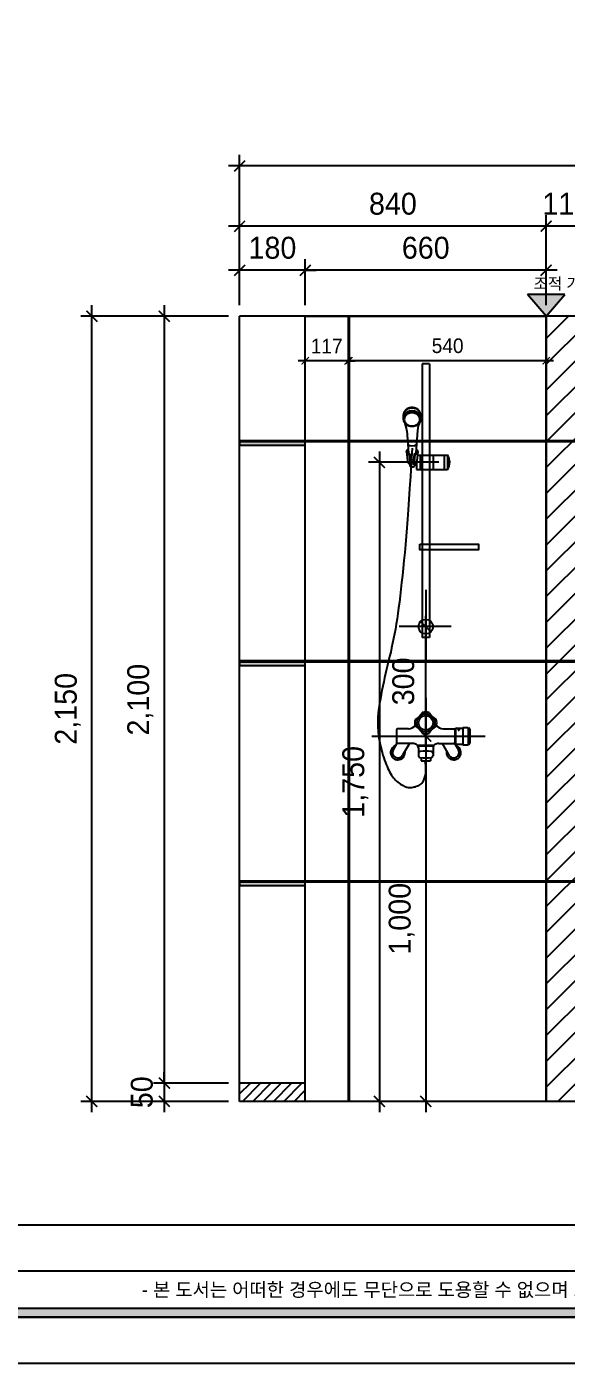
# Model space of a CAD drawing. Header units: millimetres. Extents: x 217202 to 745838, y -6815 to 171372.
# Drawn here: x 341687 to 343165, y 29328 to 32988 of the extents above; entities that cross this region are included whole.
import ezdxf
from ezdxf.enums import TextEntityAlignment as Align

# ---------------------------------------------------------------- set-up
doc = ezdxf.new("R2010")
doc.units = ezdxf.units.MM
doc.header["$PDMODE"] = 3
doc.layers.get('DEFPOINTS').update_dxf_attribs({"color": 248})
for name, color, linetype in [('03-WAL NEW', 3, 'Continuous'), ('06-FUR', 6, 'Continuous'), ('C-WALL1', 2, 'Continuous'), ('CO-BATH', 6, 'Continuous'), ('FORM(YOURNAME)-1', 1, 'Continuous'), ('FORM(YOURNAME)-11', 1, 'Continuous'), ('TOILET-1', 6, 'Continuous')]:
    doc.layers.add(name, color=color, linetype=linetype)
doc.styles.add('HY 울릉도 L', font='')
doc.styles.add('YOURNAME', font='HY울릉도M.TTF')
doc.styles.add('코레일둥고', font='Korail_Round_Gothic_Medium.ttf')
doc.styles.get('HY 울릉도 L').set_extended_font_data('HY울릉도L')
doc.dimstyles.new('30', dxfattribs={"dimscale": 30, "dimtxt": 2, "dimasz": 1, "dimexe": 1, "dimexo": 1, "dimgap": 1, "dimtad": 1, "dimdec": 0, "dimrnd": 0.05, "dimdsep": 46, "dimlunit": 6, "dimtxsty": 'HY 울릉도 L', "dimblk": 'ARCHTICK', "dimcen": 2.5, "dimdle": 1, "dimclrd": 133, "dimclre": 133, "dimclrt": 30, "dimadec": 0, "dimazin": 0, "dimtfac": 1, "dimtdec": 0, "dimtix": 1, "dimtmove": 2, "dimatfit": 3, "dimldrblk": 'ARCHTICK', "dimfxl": 1, "dimlwd": -1, "dimlwe": -1, "dimarcsym": 0})

# ---------------------------------------------------------------- blocks, each defined once
blk = doc.blocks.new('_ArchTick')
at = {"color": 0, "linetype": 'ByBlock', "const_width": 0.15}
blk.add_lwpolyline([(-0.5, -0.5), (0.5, 0.5)], dxfattribs=at)
blk = doc.blocks.new('*D455')
at = {"layer": '06-FUR', "color": 133, "transparency": 16777216}
for p, q in [((342780.1, 31075), (342780.1, 30014.8)), ((342810.1, 31045), (342810.1, 31045)), ((342810.1, 30044.8), (342810.1, 30044.8))]:
    blk.add_line(p, q, dxfattribs=at)
at = {"layer": 'DEFPOINTS', "color": 0, "transparency": 16777216}
for p in [(342780.1, 31045), (342780.1, 30044.8), (342780.1, 30044.8)]:
    blk.add_point(p, dxfattribs=at)
at = {"layer": '06-FUR', "color": 133, "transparency": 16777216, "xscale": 30, "yscale": 30, "zscale": 30}
for p, rotation in [((342780.1, 31045), 90), ((342780.1, 30044.8), 270)]:
    blk.add_blockref('_ArchTick', p, dxfattribs=dict(at, rotation=rotation))
at = {"layer": '06-FUR', "color": 30, "transparency": 16777216, "insert": (342714.2, 30544.9), "char_height": 60, "attachment_point": 5, "rotation": 90, "style": 'HY 울릉도 L'}
blk.add_mtext('1,000', dxfattribs=at)
blk = doc.blocks.new('*D456')
at = {"layer": '06-FUR', "color": 133, "transparency": 16777216}
for p, q in [((342780.1, 31015), (342780.1, 31374.8)), ((342810.1, 31344.8), (342810.1, 31344.8)), ((342810.1, 31045), (342810.1, 31045))]:
    blk.add_line(p, q, dxfattribs=at)
at = {"layer": 'DEFPOINTS', "color": 0, "transparency": 16777216}
for p in [(342780.1, 31344.8), (342780.1, 31344.8), (342780.1, 31045)]:
    blk.add_point(p, dxfattribs=at)
at = {"layer": '06-FUR', "color": 133, "transparency": 16777216, "xscale": 30, "yscale": 30, "zscale": 30}
for p, rotation in [((342780.1, 31344.8), 90), ((342780.1, 31045), 270)]:
    blk.add_blockref('_ArchTick', p, dxfattribs=dict(at, rotation=rotation))
at = {"layer": '06-FUR', "color": 30, "transparency": 16777216, "insert": (342718.8, 31194.9), "char_height": 60, "attachment_point": 5, "rotation": 90, "style": 'HY 울릉도 L'}
blk.add_mtext('300', dxfattribs=at)
blk = doc.blocks.new('*D457')
at = {"layer": '06-FUR', "color": 133, "transparency": 16777216}
for p, q in [((342653.1, 31824.8), (342653.1, 30014.8)), ((342815.8, 31794.8), (342623.1, 31794.8)), ((342815.8, 30044.8), (342623.1, 30044.8))]:
    blk.add_line(p, q, dxfattribs=at)
at = {"layer": 'DEFPOINTS', "color": 0, "transparency": 16777216}
for p in [(342845.8, 31794.8), (342653.1, 30044.8), (342845.8, 30044.8)]:
    blk.add_point(p, dxfattribs=at)
at = {"layer": '06-FUR', "color": 133, "transparency": 16777216, "xscale": 30, "yscale": 30, "zscale": 30}
for p, rotation in [((342653.1, 31794.8), 90), ((342653.1, 30044.8), 270)]:
    blk.add_blockref('_ArchTick', p, dxfattribs=dict(at, rotation=rotation))
at = {"layer": '06-FUR', "color": 30, "transparency": 16777216, "insert": (342587.1, 30919.8), "char_height": 60, "attachment_point": 5, "rotation": 90, "style": 'HY 울릉도 L'}
blk.add_mtext('1,750', dxfattribs=at)
blk = doc.blocks.new('*D458')
at = {"layer": '06-FUR', "color": 133, "transparency": 16777216}
blk.add_line((343130.1, 32072.9), (342550.1, 32072.9), dxfattribs=at)
at = {"layer": '06-FUR', "color": 30, "true_color": 0xeb7024, "transparency": 16777216}
for p, q in [((342570.1, 31873.8), (342570.1, 32092.9)), ((343110.1, 31873.8), (343110.1, 32092.9))]:
    blk.add_line(p, q, dxfattribs=at)
at = {"layer": 'DEFPOINTS', "color": 0, "transparency": 16777216}
for p in [(342570.1, 32072.9), (342570.1, 31853.8), (343110.1, 31853.8)]:
    blk.add_point(p, dxfattribs=at)
at = {"layer": '06-FUR', "color": 133, "transparency": 16777216, "xscale": 20, "yscale": 20, "zscale": 20, "rotation": 180}
blk.add_blockref('_ArchTick', (342570.1, 32072.9), dxfattribs=at)
at = {"layer": '06-FUR', "color": 133, "transparency": 16777216, "xscale": 20, "yscale": 20, "zscale": 20}
blk.add_blockref('_ArchTick', (343110.1, 32072.9), dxfattribs=at)
at = {"layer": '06-FUR', "color": 30, "true_color": 0xeb7024, "transparency": 16777216, "insert": (342840.1, 32113.8), "char_height": 40, "attachment_point": 5, "style": 'HY 울릉도 L'}
blk.add_mtext('540', dxfattribs=at)
blk = doc.blocks.new('*D459')
at = {"layer": '06-FUR', "color": 133, "transparency": 16777216}
for p, q in [((342450.1, 32072.9), (342430.1, 32072.9)), ((342567.1, 32072.9), (342450.1, 32072.9)), ((342567.1, 32072.9), (342587.1, 32072.9))]:
    blk.add_line(p, q, dxfattribs=at)
at = {"layer": '06-FUR', "color": 30, "true_color": 0xeb7024, "transparency": 16777216}
blk.add_line((342450.1, 32030.2), (342450.1, 32092.9), dxfattribs=at)
at = {"layer": 'DEFPOINTS', "color": 0, "transparency": 16777216}
for p in [(342450.1, 32072.9), (342567.1, 32072.9), (342450.1, 32010.2)]:
    blk.add_point(p, dxfattribs=at)
at = {"layer": '06-FUR', "color": 133, "transparency": 16777216, "xscale": 20, "yscale": 20, "zscale": 20}
blk.add_blockref('_ArchTick', (342450.1, 32072.9), dxfattribs=at)
at = {"layer": '06-FUR', "color": 133, "transparency": 16777216, "xscale": 20, "yscale": 20, "zscale": 20, "rotation": 180}
blk.add_blockref('_ArchTick', (342567.1, 32072.9), dxfattribs=at)
at = {"layer": '06-FUR', "color": 30, "true_color": 0xeb7024, "transparency": 16777216, "insert": (342508.6, 32113), "char_height": 40, "attachment_point": 5, "style": 'HY 울릉도 L'}
blk.add_mtext('117', dxfattribs=at)
blk = doc.blocks.new('*D465')
at = {"layer": '06-FUR', "color": 133, "transparency": 16777216}
for p, q in [((343110.1, 32224.8), (343110.1, 32471.3)), ((343220.1, 32224.8), (343220.1, 32471.3)), ((343110.1, 32441.3), (343080.1, 32441.3)), ((343220.1, 32441.3), (343110.1, 32441.3)), ((343220.1, 32441.3), (343250.1, 32441.3))]:
    blk.add_line(p, q, dxfattribs=at)
at = {"layer": 'DEFPOINTS', "color": 0, "transparency": 16777216}
for p in [(343110.1, 32441.3), (343110.1, 32194.8), (343220.1, 32194.8)]:
    blk.add_point(p, dxfattribs=at)
at = {"layer": '06-FUR', "color": 133, "transparency": 16777216, "xscale": 30, "yscale": 30, "zscale": 30}
blk.add_blockref('_ArchTick', (343110.1, 32441.3), dxfattribs=at)
at = {"layer": '06-FUR', "color": 133, "transparency": 16777216, "xscale": 30, "yscale": 30, "zscale": 30, "rotation": 180}
blk.add_blockref('_ArchTick', (343220.1, 32441.3), dxfattribs=at)
at = {"layer": '06-FUR', "color": 30, "transparency": 16777216, "insert": (343165.1, 32502.6), "char_height": 60, "attachment_point": 5, "style": 'HY 울릉도 L'}
blk.add_mtext('110', dxfattribs=at)
blk = doc.blocks.new('*D466')
at = {"layer": '06-FUR', "color": 133, "transparency": 16777216}
for p, q in [((343140.1, 32320.7), (342420.1, 32320.7)), ((342450.1, 32224.8), (342450.1, 32350.7)), ((343110.1, 32224.8), (343110.1, 32350.7))]:
    blk.add_line(p, q, dxfattribs=at)
at = {"layer": 'DEFPOINTS', "color": 0, "transparency": 16777216}
for p in [(342450.1, 32320.7), (342450.1, 32194.8), (343110.1, 32194.8)]:
    blk.add_point(p, dxfattribs=at)
at = {"layer": '06-FUR', "color": 133, "transparency": 16777216, "xscale": 30, "yscale": 30, "zscale": 30, "rotation": 180}
blk.add_blockref('_ArchTick', (342450.1, 32320.7), dxfattribs=at)
at = {"layer": '06-FUR', "color": 133, "transparency": 16777216, "xscale": 30, "yscale": 30, "zscale": 30}
blk.add_blockref('_ArchTick', (343110.1, 32320.7), dxfattribs=at)
at = {"layer": '06-FUR', "color": 30, "transparency": 16777216, "insert": (342780.1, 32382), "char_height": 60, "attachment_point": 5, "style": 'HY 울릉도 L'}
blk.add_mtext('660', dxfattribs=at)
blk = doc.blocks.new('*D467')
at = {"layer": '06-FUR', "color": 133, "transparency": 16777216}
for p, q in [((342270.1, 32320.7), (342240.1, 32320.7)), ((342270.1, 32224.8), (342270.1, 32350.7)), ((342450.1, 32320.7), (342270.1, 32320.7)), ((342450.1, 32224.8), (342450.1, 32350.7)), ((342450.1, 32320.7), (342480.1, 32320.7))]:
    blk.add_line(p, q, dxfattribs=at)
at = {"layer": 'DEFPOINTS', "color": 0, "transparency": 16777216}
for p in [(342270.1, 32320.7), (342270.1, 32194.8), (342450.1, 32194.8)]:
    blk.add_point(p, dxfattribs=at)
at = {"layer": '06-FUR', "color": 133, "transparency": 16777216, "xscale": 30, "yscale": 30, "zscale": 30}
blk.add_blockref('_ArchTick', (342270.1, 32320.7), dxfattribs=at)
at = {"layer": '06-FUR', "color": 133, "transparency": 16777216, "xscale": 30, "yscale": 30, "zscale": 30, "rotation": 180}
blk.add_blockref('_ArchTick', (342450.1, 32320.7), dxfattribs=at)
at = {"layer": '06-FUR', "color": 30, "transparency": 16777216, "insert": (342360.1, 32382), "char_height": 60, "attachment_point": 5, "style": 'HY 울릉도 L'}
blk.add_mtext('180', dxfattribs=at)
blk = doc.blocks.new('*D468')
at = {"layer": '06-FUR', "color": 133, "transparency": 16777216}
for p, q in [((342270.1, 32224.8), (342270.1, 32636.4)), ((345020.1, 32224.8), (345020.1, 32636.4)), ((345050.1, 32606.4), (342240.1, 32606.4))]:
    blk.add_line(p, q, dxfattribs=at)
at = {"layer": 'DEFPOINTS', "color": 0, "transparency": 16777216}
for p in [(342270.1, 32606.4), (342270.1, 32194.8), (345020.1, 32194.8)]:
    blk.add_point(p, dxfattribs=at)
at = {"layer": '06-FUR', "color": 133, "transparency": 16777216, "xscale": 30, "yscale": 30, "zscale": 30, "rotation": 180}
blk.add_blockref('_ArchTick', (342270.1, 32606.4), dxfattribs=at)
at = {"layer": '06-FUR', "color": 133, "transparency": 16777216, "xscale": 30, "yscale": 30, "zscale": 30}
blk.add_blockref('_ArchTick', (345020.1, 32606.4), dxfattribs=at)
at = {"layer": '06-FUR', "color": 30, "transparency": 16777216, "insert": (343645.1, 32672.4), "char_height": 60, "attachment_point": 5, "style": 'HY 울릉도 L'}
blk.add_mtext('2,750', dxfattribs=at)
blk = doc.blocks.new('*D472')
at = {"layer": '06-FUR', "color": 133, "transparency": 16777216}
for p, q in [((342063.8, 32224.8), (342063.8, 30064.8)), ((342240.1, 32194.8), (342033.8, 32194.8)), ((342240.1, 30094.8), (342033.8, 30094.8))]:
    blk.add_line(p, q, dxfattribs=at)
at = {"layer": 'DEFPOINTS', "color": 0, "transparency": 16777216}
for p in [(342270.1, 32194.8), (342063.8, 30094.8), (342270.1, 30094.8)]:
    blk.add_point(p, dxfattribs=at)
at = {"layer": '06-FUR', "color": 133, "transparency": 16777216, "xscale": 30, "yscale": 30, "zscale": 30}
for p, rotation in [((342063.8, 32194.8), 90), ((342063.8, 30094.8), 270)]:
    blk.add_blockref('_ArchTick', p, dxfattribs=dict(at, rotation=rotation))
at = {"layer": '06-FUR', "color": 30, "transparency": 16777216, "insert": (341997.9, 31144.8), "char_height": 60, "attachment_point": 5, "rotation": 90, "style": 'HY 울릉도 L'}
blk.add_mtext('2,100', dxfattribs=at)
blk = doc.blocks.new('*D473')
at = {"layer": '06-FUR', "color": 133, "transparency": 16777216}
for p, q in [((342063.8, 30094.8), (342063.8, 30124.8)), ((342240.1, 30094.8), (342033.8, 30094.8)), ((342063.8, 30094.8), (342063.8, 30044.8)), ((342240.1, 30044.8), (342033.8, 30044.8)), ((342063.8, 30044.8), (342063.8, 30014.8))]:
    blk.add_line(p, q, dxfattribs=at)
at = {"layer": 'DEFPOINTS', "color": 0, "transparency": 16777216}
for p in [(342270.1, 30094.8), (342063.8, 30044.8), (342270.1, 30044.8)]:
    blk.add_point(p, dxfattribs=at)
at = {"layer": '06-FUR', "color": 133, "transparency": 16777216, "xscale": 30, "yscale": 30, "zscale": 30}
for p, rotation in [((342063.8, 30094.8), 270), ((342063.8, 30044.8), 90)]:
    blk.add_blockref('_ArchTick', p, dxfattribs=dict(at, rotation=rotation))
at = {"layer": '06-FUR', "color": 30, "transparency": 16777216, "insert": (342002.5, 30069.8), "char_height": 60, "attachment_point": 5, "rotation": 90, "style": 'HY 울릉도 L'}
blk.add_mtext('50', dxfattribs=at)
blk = doc.blocks.new('*D474')
at = {"layer": '06-FUR', "color": 133, "transparency": 16777216}
for p, q in [((341865.3, 30014.8), (341865.3, 32224.8)), ((342240.1, 32194.8), (341835.3, 32194.8)), ((342240.1, 30044.8), (341835.3, 30044.8))]:
    blk.add_line(p, q, dxfattribs=at)
at = {"layer": 'DEFPOINTS', "color": 0, "transparency": 16777216}
for p in [(341865.3, 32194.8), (342270.1, 32194.8), (342270.1, 30044.8)]:
    blk.add_point(p, dxfattribs=at)
at = {"layer": '06-FUR', "color": 133, "transparency": 16777216, "xscale": 30, "yscale": 30, "zscale": 30}
for p, rotation in [((341865.3, 32194.8), 90), ((341865.3, 30044.8), 270)]:
    blk.add_blockref('_ArchTick', p, dxfattribs=dict(at, rotation=rotation))
at = {"layer": '06-FUR', "color": 30, "transparency": 16777216, "insert": (341799.4, 31119.8), "char_height": 60, "attachment_point": 5, "rotation": 90, "style": 'HY 울릉도 L'}
blk.add_mtext('2,150', dxfattribs=at)
blk = doc.blocks.new('FORM-ELEVATION')
at = {"layer": 'FORM(YOURNAME)-11'}
h = blk.add_hatch(color=256, dxfattribs=at)
h.dxf.hatch_style = 1
h.paths.add_polyline_path([(-10309, 35708), (71691, 35708), (71691, 35508), (-10309, 35508)])
h.paths.add_polyline_path([(-10309, -21492), (71691, -21492), (71691, -21692), (-10309, -21692)])
at = {"layer": 'DEFPOINTS', "color": 158}
blk.add_line((62481, -20692), (-10309, -20692), dxfattribs=at)
for points in [[(-10309, -21692), (71691, -21692), (71691, 35708), (-10309, 35708)], [(-8309, 33708), (61071, 33708), (61071, -19692), (-8309, -19692)]]:
    blk.add_lwpolyline(points, close=True, dxfattribs=at)
at = {"layer": 'FORM(YOURNAME)-11', "color": 250}
blk.add_lwpolyline([(-11309, -22692), (72691, -22692), (72691, 36708), (-11309, 36708)], close=True, dxfattribs=at)
at = {"layer": 'FORM(YOURNAME)-11'}
blk.add_lwpolyline([(-10309, -21492), (71691, -21492), (71691, -21692), (-10309, -21692)], close=True, dxfattribs=at)
at = {"layer": 'FORM(YOURNAME)-11', "color": 1, "style": 'YOURNAME'}
blk.add_text("- 본 도서는 어떠한 경우에도 무단으로 도용할 수 없으며 도용시 '지적재산권' 보호에 관한 법률에 의거, 법적 분쟁이 발생합니다.  또한 본 도서에 관한 모든 저작권은 당사에 있습니다. -", height=300, dxfattribs=at).set_placement((28146, -21092), align=Align.MIDDLE_CENTER)
at = {"layer": 'FORM(YOURNAME)-11', "color": 3, "style": 'YOURNAME'}
for tag, height, p in [('1', 450, (71041, -1219)), ('2', 450, (71041, -1863)), ('3', 450, (71041, -3150)), ('4', 450, (71041, -5081)), ('5', 515, (71041, -7398)), ('6', 515, (71041, -9650)), ('7', 515, (71041, -11903)), ('8', 515, (71041, -14155)), ('9', 515, (71041, -16408)), ('10', 515, (66791, -18596)), ('11', 515, (71041, -18660)), ('12', 515, (66791, -20848)), ('13', 515, (71041, -20848))]:
    blk.add_attdef(tag, text='', height=height, dxfattribs=at).set_placement(p, align=Align.MIDDLE_RIGHT)
blk = doc.blocks.new('*D722')
at = {"layer": '06-FUR', "color": 133, "transparency": 16777216}
for p, q in [((342270.1, 32224.8), (342270.1, 32471.3)), ((343110.1, 32224.8), (343110.1, 32471.3)), ((343140.1, 32441.3), (342240.1, 32441.3))]:
    blk.add_line(p, q, dxfattribs=at)
at = {"layer": 'DEFPOINTS', "color": 0, "transparency": 16777216}
for p in [(342270.1, 32441.3), (342270.1, 32194.8), (343110.1, 32194.8)]:
    blk.add_point(p, dxfattribs=at)
at = {"layer": '06-FUR', "color": 133, "transparency": 16777216, "xscale": 30, "yscale": 30, "zscale": 30, "rotation": 180}
blk.add_blockref('_ArchTick', (342270.1, 32441.3), dxfattribs=at)
at = {"layer": '06-FUR', "color": 133, "transparency": 16777216, "xscale": 30, "yscale": 30, "zscale": 30}
blk.add_blockref('_ArchTick', (343110.1, 32441.3), dxfattribs=at)
at = {"layer": '06-FUR', "color": 30, "transparency": 16777216, "insert": (342690.1, 32502.6), "char_height": 60, "attachment_point": 5, "style": 'HY 울릉도 L'}
blk.add_mtext('840', dxfattribs=at)

msp = doc.modelspace()

# ---------------------------------------------------------------- hatches: boundary and pattern name
at = {"layer": '03-WAL NEW'}
h = msp.add_hatch(dxfattribs=at)
h.set_pattern_fill('_USER', color=8, scale=50, angle=45, pattern_type=0)
h.set_pattern_definition([(45, (14319.07, -13036.48), (-35.355339, 35.355339), [])])
h.paths.add_polyline_path([(343220.1, 32194.8), (343110.1, 32194.8), (343110.1, 30044.8), (343220.1, 30044.8)])
h = msp.add_hatch(dxfattribs=at)
h.set_pattern_fill('_USER', color=8, scale=20, angle=45, pattern_type=0)
h.set_pattern_definition([(45, (14289.07, -13036.482), (-14.1421356, 14.1421356), [])])
h.paths.add_polyline_path([(342450.1, 30044.8), (342450.1, 30094.8), (342270.1, 30094.8), (342270.1, 30044.8)])
at = {"layer": 'C-WALL1'}
h = msp.add_hatch(color=256, dxfattribs=at)
h.dxf.hatch_style = 1
h.paths.add_polyline_path([(343058.8, 32254.2), (343110.1, 32194.8), (343161.5, 32254.2)])
h = msp.add_hatch(dxfattribs=at)
h.set_pattern_fill('CROSS', color=8)
h.set_pattern_definition([(0, (17501.277, -18206.095), (6.35, 6.35), [3.175, -9.525]), (90, (17502.8645, -18207.682), (-6.35, 6.35), [3.175, -9.525])])
h.paths.add_polyline_path([(342270.1, 30647.8), (342270.1, 30635.8), (342450.1, 30635.8), (342450.1, 30647.8)])
h.paths.add_polyline_path([(342270.1, 31250.8), (342270.1, 31238.8), (342450.1, 31238.8), (342450.1, 31250.8)])
h.paths.add_polyline_path([(342450.1, 31841.8), (342450.1, 31853.8), (342270.1, 31853.8), (342270.1, 31841.8)])

# ---------------------------------------------------------------- linework, layer by layer
for p, q in [((343110.1, 32194.8), (343058.8, 32254.2)), ((343161.5, 32254.2), (343058.8, 32254.2)), ((343110.1, 32194.8), (343161.5, 32254.2)), ((342270.1, 30044.8), (342270.1, 32194.8)), ((345020.1, 32194.8), (342270.1, 32194.8)), ((342450.1, 30044.8), (342450.1, 32194.8)), ((342450.1, 32194.8), (343110.1, 32194.8)), ((343110.1, 32194.8), (342450.1, 32194.8)), ((343110.1, 30044.8), (343110.1, 32194.8)), ((342450.1, 30094.8), (342270.1, 30094.8)), ((342450.1, 30044.8), (342450.1, 30094.8)), ((345020.1, 30044.8), (342270.1, 30044.8)), ((348063.2, 29705.4), (339326.8, 29705.4))]:
    msp.add_line(p, q, dxfattribs=at)
for points in [[(342270.1, 31841.8), (342450.1, 31841.8), (342450.1, 31853.8), (342270.1, 31853.8)], [(342270.1, 31238.8), (342450.1, 31238.8), (342450.1, 31250.8), (342270.1, 31250.8)], [(342270.1, 30635.8), (342450.1, 30635.8), (342450.1, 30647.8), (342270.1, 30647.8)]]:
    msp.add_lwpolyline(points, close=True, dxfattribs=at)
at = {"layer": 'CO-BATH'}
for p, q in [((342770.1, 32064.8), (342770.1, 31865.9)), ((342790.1, 32064.8), (342770.1, 32064.8)), ((342790.1, 32064.8), (342790.1, 31865.9)), ((342718.3, 31922.2), (342718.3, 31914.5)), ((342767, 31922.2), (342767, 31914.5)), ((342727.9, 31881.5), (342732.6, 31819.8)), ((342757.4, 31881.5), (342752.7, 31819.7)), ((342770.1, 31865.9), (342770.1, 31314.8)), ((342790.1, 31865.9), (342790.1, 31314.8)), ((342726.9, 31824.3), (342729.9, 31798.7)), ((342737.1, 31817.2), (342734.8, 31814.9)), ((342734.8, 31814.9), (342737.8, 31789.2)), ((342737.1, 31817.2), (342740.1, 31791.8)), ((342742.6, 31833.4), (342740.2, 31792.6)), ((342748.3, 31817.2), (342745.3, 31791.8)), ((342750.5, 31814.9), (342747.5, 31789.2)), ((342748.3, 31817.2), (342750.5, 31814.9)), ((342758.4, 31824.3), (342755.4, 31798.7)), ((342757.3, 31814.8), (342840.1, 31814.8)), ((342765.1, 31814.8), (342765.1, 31774.8)), ((342800.1, 31814.8), (342800.1, 31774.8)), ((342830.1, 31814.8), (342830.1, 31774.8)), ((342840.1, 31814.8), (342840.1, 31774.8)), ((342735.8, 31790.3), (342736.3, 31783.9)), ((342740.1, 31791.8), (342737.8, 31789.2)), ((342740.2, 31792.6), (342738, 31755.9)), ((342745.3, 31791.8), (342747.5, 31789.2)), ((342749.5, 31790.3), (342749, 31783.9)), ((342755.2, 31797), (342755.2, 31774.8)), ((342755.2, 31774.8), (342840.1, 31774.8)), ((342738, 31755.9), (342735.9, 31722.7)), ((342735.9, 31722.7), (342733.9, 31692.6)), ((342731.9, 31665), (342730.1, 31639.4)), ((342733.9, 31692.6), (342731.9, 31665)), ((342730.1, 31639.4), (342728.2, 31615.3)), ((342726.3, 31592.2), (342724.4, 31569.7)), ((342728.2, 31615.3), (342726.3, 31592.2)), ((342724.4, 31569.7), (342722.4, 31547.6)), ((342720.4, 31526.2), (342718.3, 31505.3)), ((342722.4, 31547.6), (342720.4, 31526.2)), ((342716.2, 31485.2), (342714.1, 31465.7)), ((342718.3, 31505.3), (342716.2, 31485.2)), ((342712, 31447.1), (342709.9, 31429.2)), ((342714.1, 31465.7), (342712, 31447.1)), ((342707.8, 31412.3), (342705.7, 31396.1)), ((342709.9, 31429.2), (342707.8, 31412.3)), ((342703.6, 31380.7), (342701.4, 31366)), ((342705.7, 31396.1), (342703.6, 31380.7)), ((342696.9, 31338.2), (342694.5, 31324.9)), ((342699.2, 31351.8), (342696.9, 31338.2)), ((342701.4, 31366), (342699.2, 31351.8)), ((342689.4, 31299.5), (342686.7, 31287.2)), ((342692, 31312.1), (342689.4, 31299.5)), ((342694.5, 31324.9), (342692, 31312.1)), ((342790.1, 31314.8), (342770.1, 31314.8)), ((342681.2, 31263.1), (342678.4, 31251.3)), ((342684, 31275.1), (342681.2, 31263.1)), ((342686.7, 31287.2), (342684, 31275.1)), ((342672.8, 31228), (342670, 31216.4)), ((342675.6, 31239.6), (342672.8, 31228)), ((342678.4, 31251.3), (342675.6, 31239.6)), ((342664.8, 31193.3), (342662.4, 31181.7)), ((342667.4, 31204.9), (342664.8, 31193.3)), ((342670, 31216.4), (342667.4, 31204.9)), ((342657.9, 31158.7), (342655.9, 31147.3)), ((342660.1, 31170.2), (342657.9, 31158.7)), ((342662.4, 31181.7), (342660.1, 31170.2)), ((342650.6, 31045.5), (342652.5, 31035.8)), ((342700.1, 31062), (342700.1, 31028)), ((342732.6, 31065), (342703.1, 31065)), ((342827.6, 31065), (342857.1, 31065)), ((342860.1, 31062), (342860.1, 31028)), ((342861.7, 31064), (342861.7, 31026)), ((342864.7, 31067), (342881.7, 31067)), ((342881.7, 31069), (342881.7, 31021)), ((342881.7, 31069), (342896.7, 31069)), ((342896.7, 31069), (342896.7, 31021)), ((342896.7, 31067), (342897.7, 31067)), ((342900.7, 31064), (342900.7, 31026)), ((342652.5, 31035.8), (342654.4, 31026.4)), ((342654.4, 31026.4), (342656.5, 31017.4)), ((342656.5, 31017.4), (342658.6, 31008.7)), ((342658.6, 31008.7), (342660.8, 31000.5)), ((342660.8, 31000.5), (342662.9, 30992.9)), ((342701.1, 31025.8), (342690.6, 31007.6)), ((342744.5, 31025), (342703.1, 31025)), ((342735.3, 31025), (342716.6, 30992.6)), ((342757.3, 31020.4), (342802.9, 31020.4)), ((342758.8, 31018.4), (342801.4, 31018.4)), ((342760.1, 31013.4), (342760.1, 30991.4)), ((342800.1, 31013.4), (342800.1, 30991.4)), ((342815.7, 31025), (342857.1, 31025)), ((342824.9, 31025), (342843.6, 30992.6)), ((342859.1, 31025.8), (342869.6, 31007.6)), ((342864.7, 31023), (342881.7, 31023)), ((342881.7, 31021), (342896.7, 31021)), ((342896.7, 31023), (342897.7, 31023)), ((342662.9, 30992.9), (342665.1, 30985.7)), ((342665.1, 30985.7), (342667.4, 30979)), ((342667.4, 30979), (342669.6, 30972.7)), ((342669.6, 30972.7), (342671.8, 30966.9)), ((342671.8, 30966.9), (342674.1, 30961.4)), ((342767.1, 30986), (342767.1, 30976.9)), ((342767.1, 30976.9), (342793.1, 30976.9)), ((342778.4, 30976.5), (342778.4, 30976.5)), ((342780, 30964.4), (342778.4, 30976.5)), ((342780.6, 30954.2), (342780, 30964.4)), ((342793.1, 30986), (342793.1, 30976.9)), ((342674.1, 30961.4), (342676.4, 30956.2)), ((342676.4, 30956.2), (342678.8, 30951.4)), ((342678.8, 30951.4), (342681.2, 30946.8)), ((342681.2, 30946.8), (342683.6, 30942.5)), ((342683.6, 30942.5), (342686.2, 30938.5)), ((342686.2, 30938.5), (342688.8, 30934.7)), ((342688.8, 30934.7), (342691.5, 30931.1)), ((342691.5, 30931.1), (342694.3, 30927.7)), ((342694.3, 30927.7), (342697.3, 30924.5)), ((342774, 30922.9), (342776.1, 30927.2)), ((342776.1, 30927.2), (342778, 30932.3)), ((342778, 30932.3), (342779.4, 30938.4)), ((342779.4, 30938.4), (342780.3, 30945.6)), ((342780.3, 30945.6), (342780.6, 30954.2)), ((342697.3, 30924.5), (342700.4, 30921.5)), ((342700.4, 30921.5), (342703.7, 30918.7)), ((342703.7, 30918.7), (342707.1, 30916)), ((342707.1, 30916), (342710.6, 30913.6)), ((342710.6, 30913.6), (342714.2, 30911.3)), ((342714.2, 30911.3), (342717.8, 30909.4)), ((342717.8, 30909.4), (342721.4, 30907.7)), ((342721.4, 30907.7), (342725.1, 30906.4)), ((342725.1, 30906.4), (342728.6, 30905.3)), ((342728.6, 30905.3), (342732.1, 30904.7)), ((342732.1, 30904.7), (342735.6, 30904.3)), ((342735.6, 30904.3), (342738.9, 30904.3)), ((342738.9, 30904.3), (342742.2, 30904.6)), ((342742.2, 30904.6), (342745.5, 30905.1)), ((342745.5, 30905.1), (342748.6, 30905.8)), ((342748.6, 30905.8), (342751.8, 30906.6)), ((342751.8, 30906.6), (342754.9, 30907.7)), ((342754.9, 30907.7), (342757.9, 30908.8)), ((342757.9, 30908.8), (342760.9, 30910.2)), ((342760.9, 30910.2), (342763.8, 30911.9)), ((342763.8, 30911.9), (342766.6, 30913.9)), ((342766.6, 30913.9), (342769.2, 30916.4)), ((342769.2, 30916.4), (342771.7, 30919.4)), ((342771.7, 30919.4), (342774, 30922.9))]:
    msp.add_line(p, q, dxfattribs=at)
at = {"layer": 'CO-BATH', "color": 251}
for p, q in [((342780.1, 31445.4), (342780.1, 31252.9)), ((342850, 31344.8), (342707.1, 31344.8)), ((342780.1, 31150), (342780.1, 30921.6)), ((342632.6, 31045), (342943.2, 31045))]:
    msp.add_line(p, q, dxfattribs=at)
at = {"layer": 'CO-BATH'}
msp.add_lwpolyline([(342764.2, 31570.4), (342924.6, 31570.4), (342924.6, 31555.4), (342764.2, 31555.4)], close=True, dxfattribs=at)
for centre, radius in [((342780.1, 31344.8), 20), ((342780.1, 31081.3), 25), ((342780.1, 31081.3), 20)]:
    msp.add_circle(centre, radius, dxfattribs=at)
for centre, radius, start, end in [((342739.3, 31922.2), 21, 155.9322, 180), ((342736.5, 31922.2), 18.3, 152.2875, 180), ((342736.5, 31914.5), 18.3, 152.2875, 180), ((342740.9, 31921.5), 22.8, 132.8424, 155.9322), ((342739.5, 31920.7), 21.6, 128.2573, 152.2875), ((342739.5, 31913), 21.6, 128.2573, 152.2875), ((342736.5, 31914.5), 15.3, 152.2875, 180), ((342736.5, 31912.3), 15.3, 152.2875, 180), ((342739.5, 31913), 18.6, 128.2573, 152.2875), ((342739.5, 31910.7), 18.6, 128.2573, 152.2875), ((342742, 31920.4), 24.3, 111.0135, 132.8424), ((342741.4, 31918.3), 24.7, 108.0883, 128.2573), ((342741.4, 31910.6), 24.7, 108.0883, 128.2573), ((342741.4, 31910.6), 21.7, 108.0883, 128.2573), ((342741.4, 31908.3), 21.7, 108.0883, 128.2573), ((342742.6, 31918.6), 26.2, 90, 111.0135), ((342742.6, 31914.4), 28.7, 90, 108.0883), ((342742.6, 31906.7), 28.7, 90, 108.0883), ((342742.6, 31906.7), 25.7, 90, 108.0883), ((342742.6, 31904.5), 25.7, 90, 108.0883), ((342742.6, 31918.6), 26.2, 68.9865, 90), ((342742.6, 31914.4), 28.7, 71.9117, 90), ((342742.6, 31906.7), 28.7, 71.9117, 90), ((342742.6, 31906.7), 25.7, 71.9117, 90), ((342742.6, 31904.5), 25.7, 71.9117, 90), ((342743.9, 31910.6), 21.7, 51.7427, 71.9117), ((342743.9, 31908.3), 21.7, 51.7427, 71.9117), ((342743.9, 31918.3), 24.7, 51.7427, 71.9117), ((342743.9, 31910.6), 24.7, 51.7427, 71.9117), ((342743.3, 31920.4), 24.3, 47.1576, 68.9865), ((342745.8, 31913), 18.6, 27.7125, 51.7427), ((342745.8, 31910.7), 18.6, 27.7125, 51.7427), ((342745.8, 31920.7), 21.6, 27.7125, 51.7427), ((342745.8, 31913), 21.6, 27.7125, 51.7427), ((342744.4, 31921.5), 22.8, 24.0678, 47.1576), ((342748.7, 31914.5), 15.3, 0, 27.7125), ((342748.7, 31912.3), 15.3, 0, 27.7125), ((342748.7, 31922.2), 18.3, 0, 27.7125), ((342748.7, 31914.5), 18.3, 0, 27.7125), ((342746, 31922.2), 21, 0, 24.0678), ((342736.5, 31914.5), 18.3, 180, 207.7125), ((342675.7, 31879), 52.3, 2.7828, 31.8476), ((342739.5, 31916.1), 21.6, 207.7125, 231.7427), ((342736.5, 31914.5), 15.3, 180, 184.2188), ((342736.5, 31912.3), 15.3, 180, 207.7125), ((342739.5, 31913.8), 18.6, 207.7125, 231.7427), ((342741.4, 31918.5), 24.7, 231.7427, 251.9117), ((342741.4, 31916.2), 21.7, 231.7427, 251.9117), ((342742.6, 31922.3), 28.7, 251.9117, 270), ((342742.6, 31920.1), 25.7, 251.9117, 270), ((342742.6, 31920.1), 25.7, 270, 288.0883), ((342742.6, 31922.3), 28.7, 270, 288.0883), ((342743.9, 31916.2), 21.7, 288.0883, 308.2573), ((342743.9, 31918.5), 24.7, 288.0883, 308.2573), ((342745.8, 31913.8), 18.6, 308.2573, 332.2875), ((342809.6, 31879), 52.3, 148.1524, 177.2172), ((342745.8, 31916.1), 21.6, 308.2573, 332.2875), ((342748.7, 31912.3), 15.3, 332.2875, 0), ((342748.7, 31914.5), 15.3, 355.7812, 0), ((342748.7, 31914.5), 18.3, 332.2875, 0), ((342742.5, 31859.2), 19.6, 233.177, 307.6957), ((342734.1, 31824.3), 7.22, 144.9471, 180), ((342734.1, 31824.3), 7.22, 180, 215.0529), ((342740.2, 31820), 14.7, 125.8688, 144.9471), ((342740.2, 31828.6), 14.7, 215.0529, 239.4425), ((342734.1, 31824.3), 4.22, 144.9471, 180), ((342734.1, 31824.3), 4.22, 180, 215.0529), ((342740.2, 31820), 11.7, 135.4671, 144.9471), ((342740.2, 31828.6), 11.7, 215.0529, 239.4425), ((342744.3, 31835.4), 22.6, 239.4425, 245.3418), ((342744.3, 31835.4), 19.6, 239.4425, 248.4291), ((342741.1, 31835.4), 19.6, 291.5709, 300.5575), ((342741.1, 31835.4), 22.6, 294.6582, 300.5575), ((342745.1, 31828.6), 11.7, 300.5575, 324.9471), ((342745.1, 31828.6), 14.7, 300.5575, 324.9471), ((342745.1, 31820), 11.7, 35.0529, 45.01), ((342745.1, 31820), 14.7, 35.0529, 54.467), ((342751.2, 31824.3), 4.22, 0, 35.0529), ((342751.2, 31824.3), 4.22, 324.9471, 0), ((342751.2, 31824.3), 7.22, 0, 35.0529), ((342751.2, 31824.3), 7.22, 324.9471, 0), ((342808, 31794.8), 37.8, 328.0556, 31.9444), ((342737.1, 31798.7), 7.22, 180, 215.0529), ((342743.2, 31803), 14.7, 215.0529, 239.4425), ((342747.3, 31809.8), 22.6, 239.4425, 245.3418), ((342742.6, 31796.1), 13.8, 242.5107, 297.4893), ((342738.1, 31809.8), 22.6, 294.6582, 300.5575), ((342742.1, 31803), 14.7, 300.5575, 324.9471), ((342748.2, 31798.7), 7.22, 324.9471, 0), ((342941.9, 31081.5), 293.4, 167.045, 187.1469), ((342780.1, 31081.3), 30, 71.7929, 108.2071), ((342731.9, 31088.3), 23.3, 271.6537, 324.2912), ((342780.1, 31081.3), 30, 161.7929, 198.2071), ((342725.5, 31136), 52.3, 300.0092, 329.9908), ((342834.8, 31136), 52.3, 210.0092, 239.9908), ((342780.1, 31081.3), 30, 341.7929, 18.2071), ((342828.3, 31088.3), 23.3, 215.7088, 268.3463), ((342703.1, 31062), 3, 90, 180), ((342725.5, 31026.7), 52.3, 30.0092, 59.9908), ((342780.1, 31081.3), 30, 251.7929, 288.2071), ((342834.8, 31026.7), 52.3, 120.0092, 149.9908), ((342857.1, 31062), 3, 0, 90), ((342864.7, 31064), 3, 90, 180), ((342870.5, 31063), 1.87, 157.5, 180), ((342870.5, 31063), 1.87, 180, 202.5), ((342870.5, 31063), 1.87, 135, 157.5), ((342870.5, 31063), 1.87, 202.5, 225), ((342870.5, 31063), 1.87, 112.5, 135), ((342870.5, 31063), 1.87, 225, 247.5), ((342870.5, 31063), 1.87, 90, 112.5), ((342870.5, 31063), 1.87, 247.5, 270), ((342870.5, 31063), 1.87, 67.5, 90), ((342870.5, 31063), 1.87, 270, 292.5), ((342870.5, 31063), 1.87, 45, 67.5), ((342870.5, 31063), 1.87, 292.5, 315), ((342870.5, 31063), 1.87, 22.5, 45), ((342870.5, 31063), 1.87, 315, 337.5), ((342870.5, 31063), 1.87, 0, 22.5), ((342870.5, 31063), 1.87, 337.5, 360), ((342897.7, 31064), 3, 0, 90), ((342703.6, 31000.1), 20, 108.5904, 11.4096), ((342703.6, 31000.1), 15, 150, 330), ((342703.1, 31028), 3, 180, 270), ((342743.8, 31001.7), 23.3, 61.7297, 88.3463), ((342750.1, 31013.4), 10, 0, 61.7297), ((342765.6, 30997.4), 5.47, 94.4425, 182.3949), ((342780.1, 30864.3), 139.4, 83.8373, 96.1627), ((342794.6, 30997.4), 5.47, 357.6051, 85.5575), ((342810.1, 31013.4), 10, 118.2703, 180), ((342816.4, 31001.7), 23.3, 91.6537, 118.2703), ((342856.6, 31000.1), 20, 168.5904, 71.4096), ((342856.6, 31000.1), 15, 210, 30), ((342857.1, 31028), 3, 270, 0), ((342864.7, 31026), 3, 180, 270), ((342897.7, 31026), 3, 270, 0), ((342765.6, 30991.7), 5.47, 177.6051, 265.5575), ((342780.1, 31124.8), 139.4, 263.8373, 276.1627), ((342794.6, 30991.7), 5.47, 274.4425, 2.3949)]:
    msp.add_arc(centre, radius, start, end, dxfattribs=at)
at = {"layer": 'TOILET-1', "color": 30, "true_color": 0xeb7024}
for p, q in [((342567.1, 32194.8), (342567.1, 30044.8)), ((342570.1, 32194.8), (342570.1, 30044.8)), ((345020.1, 31853.8), (342270.1, 31853.8)), ((345020.1, 31850.8), (342270.1, 31850.8)), ((345020.1, 31250.8), (342270.1, 31250.8)), ((345020.1, 31247.8), (342270.1, 31247.8)), ((345020.1, 30647.8), (342270.1, 30647.8)), ((345020.1, 30644.8), (342270.1, 30644.8))]:
    msp.add_line(p, q, dxfattribs=at)
at = {"layer": 'TOILET-1', "color": 242, "true_color": 0xcd2027}
msp.add_line((343110.1, 32194.8), (343110.1, 30044.8), dxfattribs=at)

# ---------------------------------------------------------------- block references
at = {"layer": 'FORM(YOURNAME)-1', "xscale": 0.12592099337828, "yscale": 0.12592099337828, "zscale": 0.12592099337828}
msp.add_blockref('FORM-ELEVATION', (340373, 32185), dxfattribs=at)

# ---------------------------------------------------------------- texts
at = {"layer": 'C-WALL1', "insert": (343075.2, 32299.8), "char_height": 31.414, "attachment_point": 1, "style": '코레일둥고'}
msp.add_mtext_dynamic_manual_height_columns('{\\fGulim|b0|i0|c129|p50;조적 가벽}', width=241.981, gutter_width=1748, heights=[0], dxfattribs=at)

# ---------------------------------------------------------------- dimensions: what is measured, and where the dimension line sits
at = {"layer": '06-FUR'}
for base, p1, p2, override, picture, middle in [((342270.1, 32606.4), (345020.1, 32194.8), (342270.1, 32194.8), {"dimfxl": 1.25}, '*D468', (343645.1, 32672.4)), ((342270.1, 32441.3), (343110.1, 32194.8), (342270.1, 32194.8), {"dimfxl": 1.25}, '*D722', (342690.1, 32502.6)), ((343110.1, 32441.3), (343220.1, 32194.8), (343110.1, 32194.8), {"dimfxl": 1.25}, '*D465', (343165.1, 32502.6)), ((342270.1, 32320.7), (342450.1, 32194.8), (342270.1, 32194.8), {"dimfxl": 1.25}, '*D467', (342360.1, 32382)), ((342450.1, 32320.7), (343110.1, 32194.8), (342450.1, 32194.8), {"dimfxl": 1.25}, '*D466', (342780.1, 32382)), ((342450.1, 32072.9), (342567.1, 32072.9), (342450.1, 32010.2), {"dimscale": 20, "dimclre": 30, "dimclrt": 30, "dimfxl": 1.25}, '*D459', (342508.6, 32113)), ((342570.1, 32072.9), (343110.1, 31853.8), (342570.1, 31853.8), {"dimscale": 20, "dimclre": 30, "dimclrt": 30, "dimfxl": 1.25}, '*D458', (342840.1, 32113.8))]:
    dim = msp.add_linear_dim(base=base, p1=p1, p2=p2, dimstyle='30', override=override, dxfattribs=at)
    dim.commit()
    dim.dimension.update_dxf_attribs({"geometry": picture, "text_midpoint": middle})
for base, p1, p2, picture, middle in [((341865.3, 32194.8), (342270.1, 30044.8), (342270.1, 32194.8), '*D474', (341799.4, 31119.8)), ((342063.8, 30094.8), (342270.1, 32194.8), (342270.1, 30094.8), '*D472', (341997.9, 31144.8)), ((342653.1, 30044.8), (342845.8, 31794.8), (342845.8, 30044.8), '*D457', (342587.1, 30919.8)), ((342780.1, 31344.8), (342780.1, 31045), (342780.1, 31344.8), '*D456', (342718.8, 31194.9)), ((342780.1, 30044.8), (342780.1, 31045), (342780.1, 30044.8), '*D455', (342714.2, 30544.9)), ((342063.8, 30044.8), (342270.1, 30094.8), (342270.1, 30044.8), '*D473', (342002.5, 30069.8))]:
    dim = msp.add_linear_dim(base=base, p1=p1, p2=p2, angle=90, dimstyle='30', override={"dimfxl": 1.25}, dxfattribs=at)
    dim.commit()
    dim.dimension.update_dxf_attribs({"geometry": picture, "text_midpoint": middle})

doc.saveas('drawing.dxf')
